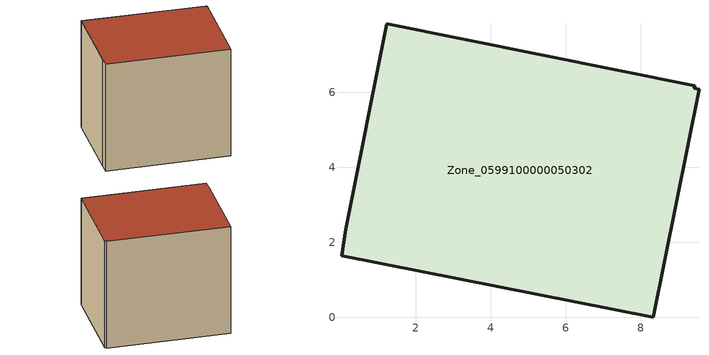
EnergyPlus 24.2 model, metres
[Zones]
Zone_0599100000050302
 floor ground (C_G): 8.34,0 0.02,1.65 0.14,2.35 1.23,7.83 9.45,6.17 9.43,6.11 9.55,6.08 z0
 wall outside (C_F): 9.55,6.08 9.43,6.11 9.45,6.17 1.23,7.83 0.14,2.35 0.02,1.65 8.34,0 9.55,6.08 z0:7.91
 roof outside (C_R): 0.02,1.65 8.34,0 9.55,6.08 9.43,6.11 9.45,6.17 1.23,7.83 0.14,2.35 z7.91
[BUILDING]
Pand.0599100000050302: North Axis=0; Terrain=City; Loads Convergence Tolerance Value=0.04; Temperature Convergence Tolerance Value=0.4; Solar Distribution=FullExterior; Maximum Number of Warmup Days=25; Minimum Number of Warmup Days=1
[Site:Location]
Rotterdam.The.Hague.AP_ZH_NLD Design_Conditions: Latitude=51.96; Longitude=4.45; Time Zone=1; Elevation=-4.5
[SITE:GROUNDTEMPERATURE:BUILDINGSURFACE]
18, 18, 18, 18, 18, 18, 18, 18, 18, 18, 18, 18
[MATERIAL] Thermal Absorptance=0.9; Solar Absorptance=0.7; Visible Absorptance=0.7
Name | Roughness | Thickness | Conductivity | Density | Specific Heat
G.TC.1965-1974 | MediumSmooth | 0.15 | 0.882353 | 540 | 1210
F.TC.1965-1974 | Rough | 0.3 | 0.697674 | 1920 | 840
R.TC.1965-1974 | MediumRough | 0.2 | 0.232558 | 1500 | 1000
[CONSTRUCTION]
C_G: G.TC.1965-1974
C_F: F.TC.1965-1974
C_R: R.TC.1965-1974
[ZONE]
Zone_0599100000050302: Type=1; Multiplier=1; Ceiling Height=Autocalculate; Volume=Autocalculate; Floor Area=autocalculate; Part of Total Floor Area=Yes
[ZONEINFILTRATION:DESIGNFLOWRATE]
Infil_Zone_0599100000050302: Zone or ZoneList or Space or SpaceList=Zone_0599100000050302; Schedule=AlwaysOn; Design Flow Rate Calculation Method=Flow/Area; Flow Rate per Floor Area=0.003; Constant Term Coefficient=1; Temperature Term Coefficient=0; Velocity Term Coefficient=0; Velocity Squared Term Coefficient=0
[HVACTEMPLATE:ZONE:IDEALLOADSAIRSYSTEM]
Zone_0599100000050302: Maximum Heating Supply Air Temperature=50; Minimum Cooling Supply Air Temperature=13; Maximum Heating Supply Air Humidity Ratio=0.0156; Minimum Cooling Supply Air Humidity Ratio=0.0077; Heating Limit=NoLimit; Cooling Limit=NoLimit; Dehumidification Control Type=ConstantSensibleHeatRatio; Cooling Sensible Heat Ratio=0.7; Dehumidification Setpoint=60; Humidification Control Type=None; Humidification Setpoint=30; Outdoor Air Method=None; Outdoor Air Flow Rate per Person=0.00944; Outdoor Air Flow Rate per Zone Floor Area=0; Outdoor Air Flow Rate per Zone=0; Demand Controlled Ventilation Type=None; Outdoor Air Economizer Type=NoEconomizer; Heat Recovery Type=None; Sensible Heat Recovery Effectiveness=0.7; Latent Heat Recovery Effectiveness=0.65
[ZONECONTROL:THERMOSTAT]
ThermostatControl_Zone_0599100000050302: Zone or ZoneList=Zone_0599100000050302; Control Type Schedule=DualSetpointControlType; Control 1=Thermostat_Zone_0599100000050302; Temperature Difference Between Cutout And Setpoint=0
[THERMOSTATSETPOINT:DUALSETPOINT]
Thermostat_Zone_0599100000050302: Heating Setpoint Temperature Schedule=HeatingSetpoint_Zone_0599100000050302; Cooling Setpoint Temperature Schedule=CoolingSetpoint_Zone_0599100000050302
[SCHEDULE:COMPACT]
HeatingSetpoint_Zone_0599100000050302: Through: 12/31, For: AllDays, Until: 24:00, 21
CoolingSetpoint_Zone_0599100000050302: Through: 12/31, For: AllDays, Until: 24:00, 24
DualSetpointControlType: Through: 12/31, For: AllDays, Until: 24:00, 4
AlwaysOn: Through: 12/31, For: AllDays, Until: 24:00, 1
